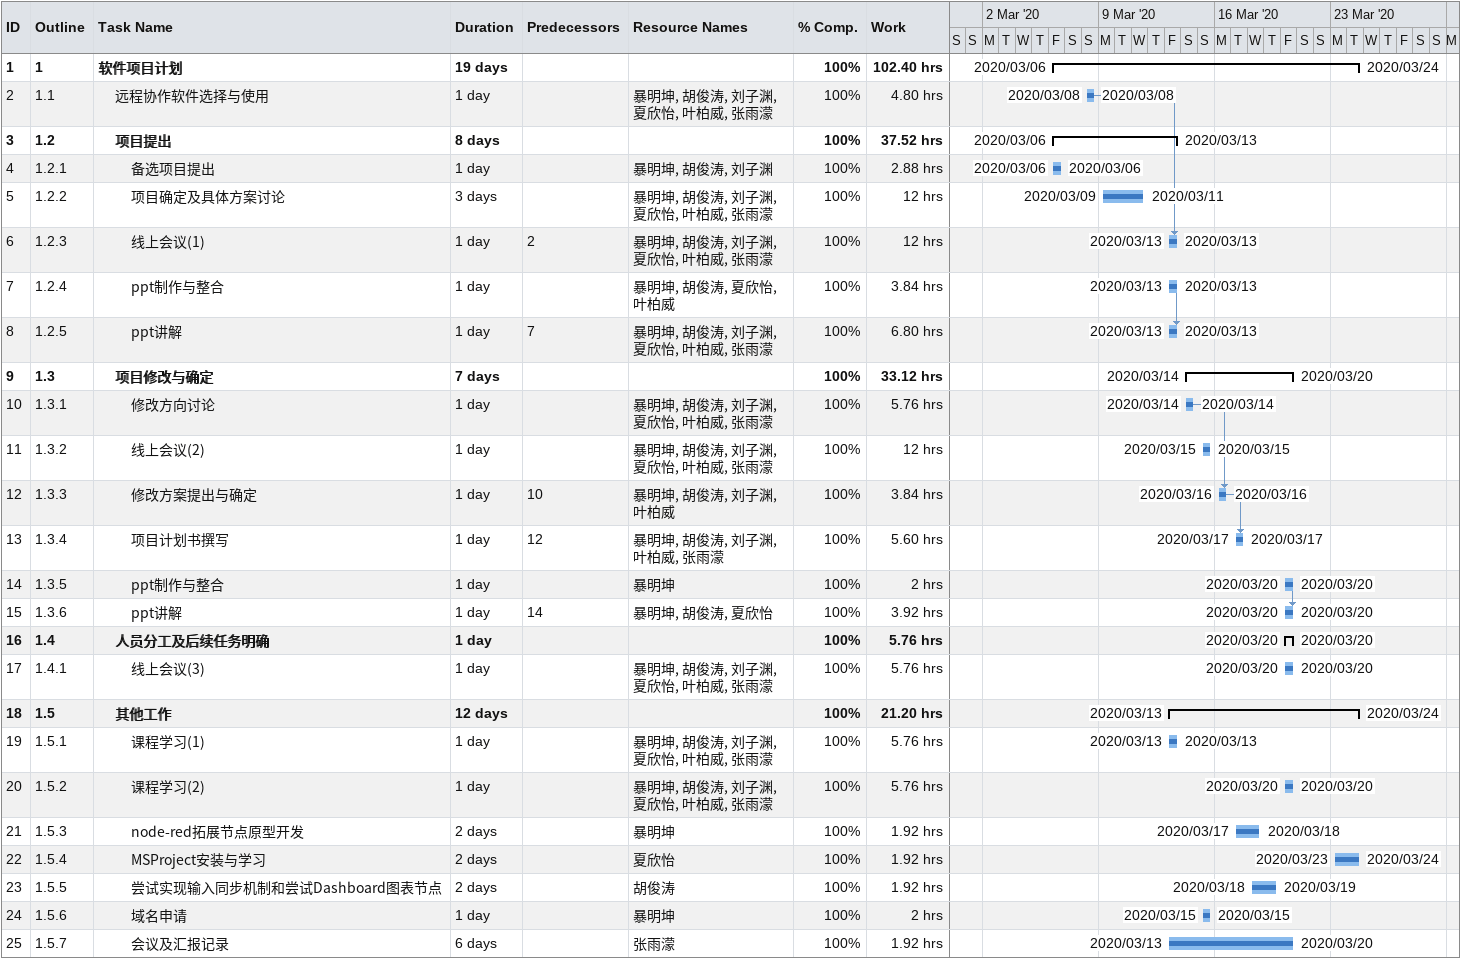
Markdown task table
| ID | WBS | Task | Duration | Start | Finish | Predecessors | Resources | % complete | Work (h) |
|---|---|---|---|---|---|---|---|---|---|
| 1 | 1 | **软件项目计划** | 19d | 2020-03-06 | 2020-03-24 |  |  | 100 | 102.40 |
| 2 | 1.1 | 远程协作软件选择与使用 | 1d | 2020-03-08 | 2020-03-08 |  | 暴明坤, 胡俊涛, 刘子渊, 夏欣怡, 叶柏威, 张雨濛 | 100 | 4.80 |
| 3 | 1.2 | **项目提出** | 8d | 2020-03-06 | 2020-03-13 |  |  | 100 | 37.52 |
| 4 | 1.2.1 | 备选项目提出 | 1d | 2020-03-06 | 2020-03-06 |  | 暴明坤, 胡俊涛, 刘子渊 | 100 | 2.88 |
| 5 | 1.2.2 | 项目确定及具体方案讨论 | 3d | 2020-03-09 | 2020-03-11 |  | 暴明坤, 胡俊涛, 刘子渊, 夏欣怡, 叶柏威, 张雨濛 | 100 | 12 |
| 6 | 1.2.3 | 线上会议(1) | 1d | 2020-03-13 | 2020-03-13 | 2 | 暴明坤, 胡俊涛, 刘子渊, 夏欣怡, 叶柏威, 张雨濛 | 100 | 12 |
| 7 | 1.2.4 | ppt制作与整合 | 1d | 2020-03-13 | 2020-03-13 |  | 暴明坤, 胡俊涛, 夏欣怡, 叶柏威 | 100 | 3.84 |
| 8 | 1.2.5 | ppt讲解 | 1d | 2020-03-13 | 2020-03-13 | 7 | 暴明坤, 胡俊涛, 刘子渊, 夏欣怡, 叶柏威, 张雨濛 | 100 | 6.80 |
| 9 | 1.3 | **项目修改与确定** | 7d | 2020-03-14 | 2020-03-20 |  |  | 100 | 33.12 |
| 10 | 1.3.1 | 修改方向讨论 | 1d | 2020-03-14 | 2020-03-14 |  | 暴明坤, 胡俊涛, 刘子渊, 夏欣怡, 叶柏威, 张雨濛 | 100 | 5.76 |
| 11 | 1.3.2 | 线上会议(2) | 1d | 2020-03-15 | 2020-03-15 |  | 暴明坤, 胡俊涛, 刘子渊, 夏欣怡, 叶柏威, 张雨濛 | 100 | 12 |
| 12 | 1.3.3 | 修改方案提出与确定 | 1d | 2020-03-16 | 2020-03-16 | 10 | 暴明坤, 胡俊涛, 刘子渊, 叶柏威 | 100 | 3.84 |
| 13 | 1.3.4 | 项目计划书撰写 | 1d | 2020-03-17 | 2020-03-17 | 12 | 暴明坤, 胡俊涛, 刘子渊, 叶柏威, 张雨濛 | 100 | 5.60 |
| 14 | 1.3.5 | ppt制作与整合 | 1d | 2020-03-20 | 2020-03-20 |  | 暴明坤 | 100 | 2 |
| 15 | 1.3.6 | ppt讲解 | 1d | 2020-03-20 | 2020-03-20 | 14 | 暴明坤, 胡俊涛, 夏欣怡 | 100 | 3.92 |
| 16 | 1.4 | **人员分工及后续任务明确** | 1d | 2020-03-20 | 2020-03-20 |  |  | 100 | 5.76 |
| 17 | 1.4.1 | 线上会议(3) | 1d | 2020-03-20 | 2020-03-20 |  | 暴明坤, 胡俊涛, 刘子渊, 夏欣怡, 叶柏威, 张雨濛 | 100 | 5.76 |
| 18 | 1.5 | **其他工作** | 12d | 2020-03-13 | 2020-03-24 |  |  | 100 | 21.20 |
| 19 | 1.5.1 | 课程学习(1) | 1d | 2020-03-13 | 2020-03-13 |  | 暴明坤, 胡俊涛, 刘子渊, 夏欣怡, 叶柏威, 张雨濛 | 100 | 5.76 |
| 20 | 1.5.2 | 课程学习(2) | 1d | 2020-03-20 | 2020-03-20 |  | 暴明坤, 胡俊涛, 刘子渊, 夏欣怡, 叶柏威, 张雨濛 | 100 | 5.76 |
| 21 | 1.5.3 | node-red拓展节点原型开发 | 2d | 2020-03-17 | 2020-03-18 |  | 暴明坤 | 100 | 1.92 |
| 22 | 1.5.4 | MSProject安装与学习 | 2d | 2020-03-23 | 2020-03-24 |  | 夏欣怡 | 100 | 1.92 |
| 23 | 1.5.5 | 尝试实现输入同步机制和尝试Dashboard图表节点 | 2d | 2020-03-18 | 2020-03-19 |  | 胡俊涛 | 100 | 1.92 |
| 24 | 1.5.6 | 域名申请 | 1d | 2020-03-15 | 2020-03-15 |  | 暴明坤 | 100 | 2 |
| 25 | 1.5.7 | 会议及汇报记录 | 6d | 2020-03-13 | 2020-03-20 |  | 张雨濛 | 100 | 1.92 |
